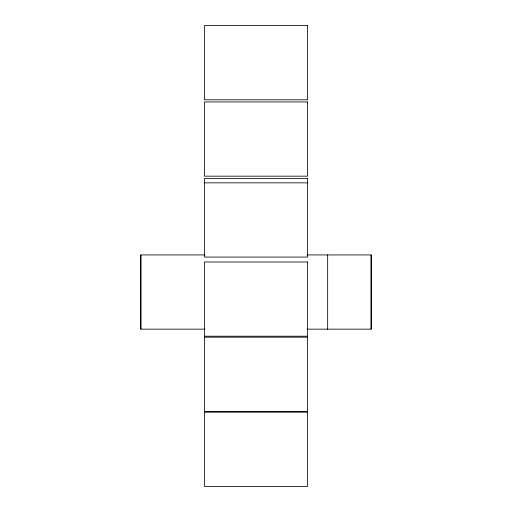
<?xml version="1.0" encoding="UTF-8"?>
<svg xmlns="http://www.w3.org/2000/svg" width="512" height="512" viewBox="0 0 512 512"><rect width="100%" height="100%" fill="white"/><g stroke="black" fill="none" stroke-linecap="round" stroke-linejoin="round"><path stroke-width="0.77" d="M204.442 182.854L307.558 182.854M204.915 254.931L140.762 254.931L140.762 329.146L204.915 329.146M307.085 254.931L371.238 254.931L371.238 329.146L307.085 329.146M204.442 336.211L307.558 336.211M204.442 337.165L307.558 337.165M371.072 254.931L371.072 329.146M327.661 254.931L327.661 329.146M140.928 254.931L140.928 329.146M307.558 25.6L204.442 25.6L204.442 99.814L307.558 99.814L307.558 25.6M307.558 101.958L204.442 101.958L204.442 176.173L307.558 176.173L307.558 101.958M307.558 178.573L204.442 178.573L204.442 257.069L307.558 257.069L307.558 178.573M307.558 261.997L204.442 261.997L204.442 411.379L307.558 411.379L307.558 261.997M307.558 412.186L204.442 412.186L204.442 486.4L307.558 486.4L307.558 412.186"/></g></svg>
